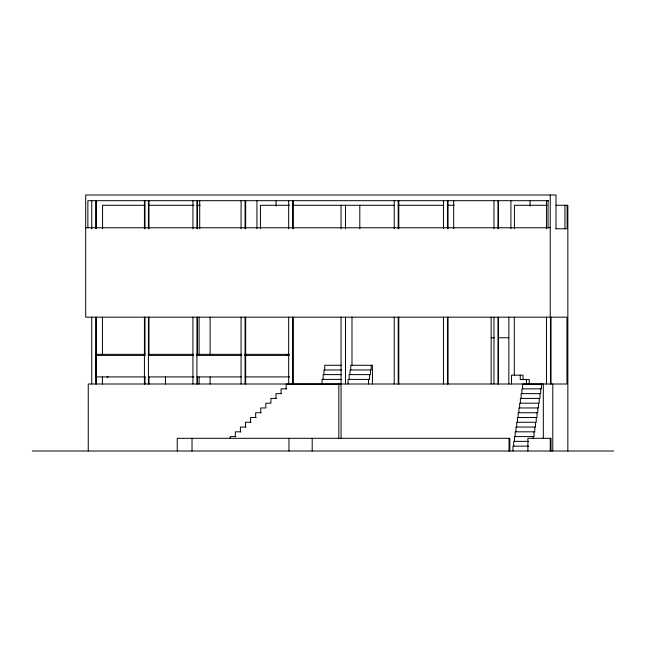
<?xml version="1.0" encoding="UTF-8"?>
<svg xmlns="http://www.w3.org/2000/svg" width="646" height="646" viewBox="0 0 646 646"><rect width="100%" height="100%" fill="white"/><g stroke="black" fill="none" stroke-linecap="round" stroke-linejoin="round"><path stroke-width="0.97" d="M145.447 376.909L96.028 376.909C95.979 375.237 96.181 378.516 95.947 376.909L96.02 354.331L145.261 354.331M289.045 376.909L288.964 377.458L289.02 376.513M108.076 376.909L107.527 377.458L106.986 376.909M289.028 355.227L289.012 354.452M145.269 355.421L96.036 355.421L96.044 354.331M548.47 200.688L87.872 200.688L87.872 227.772M144.841 205.275L102.569 205.275L102.569 228.773M148.604 205.275L193.897 205.275M196.917 205.275L200.203 205.275M289.44 205.275L260.443 205.275L260.443 228.837M292.468 205.275L394.375 205.275M397.96 205.275L443.81 205.275M447.848 205.275L454.186 205.275M547.105 205.275L514.426 205.275L514.426 228.837M555.923 205.275L567.85 205.275L567.85 451.005M85.692 227.772L550.231 227.772M555.851 228.773L567.115 228.773L567.115 205.275M148.273 354.331L193.493 354.331M196.505 354.331L241.725 354.331M244.745 354.331L288.956 354.331M286.654 354.872L288.673 354.872M148.289 355.421L193.509 355.421M196.521 355.421L241.741 355.421M244.753 355.421L288.972 355.421M341.661 365.273L324.744 365.273L324.744 369.98M341.613 369.98L323.953 369.98L323.953 374.623M341.75 374.623L323.113 374.623L323.113 379.404M148.475 376.909L193.865 376.909M196.885 376.909L241.265 376.909M245.302 376.909L288.673 376.909M341.75 379.404L322.055 379.404L322.055 383.999M341.072 384.087L286.17 384.087L286.17 388.86M286.703 388.86L281.083 388.86L281.083 393.632M281.616 393.632L275.995 393.632L275.995 398.404M276.528 398.404L270.908 398.404L270.908 403.185L265.829 403.185L265.829 407.957L260.742 407.957L260.742 412.729M261.267 412.729L255.655 412.729L255.655 417.502M256.187 417.502L250.567 417.502L250.567 422.274M251.1 422.274L245.48 422.274L245.48 427.046M246.013 427.046L240.393 427.046L240.393 431.819M240.926 431.819L235.305 431.819L235.305 436.591M235.838 436.591L230.218 436.591L230.218 438.505M528.598 441.363L513.723 441.363L513.723 446.144M528.598 446.144L512.981 446.144L512.981 451.005M32.3 451.005L613.7 451.005M508.854 337.777L499.188 337.753M491.162 337.729L494.561 337.737M95.996 355.373L95.947 354.92M564.935 205.275L564.935 228.773M556.02 228.773L556.02 194.995L85.692 194.995L85.692 317.17L566.978 317.17L566.978 383.999L88.252 383.999L88.252 451.005M552.79 383.999L552.79 451.005M551.046 317.17L551.046 383.999M551.014 451.005L551.014 438.311L527.895 438.311L527.895 451.005M550.465 317.17L550.465 383.999M550.231 194.995L550.231 317.17M550.247 438.311L550.247 451.005M548.05 200.688L548.05 227.772M546.468 200.688L546.468 228.805M546.468 317.17L546.468 383.999M543.326 438.311L543.326 384.087L522.598 384.087L522.598 388.86M541.445 384.087L541.445 388.86L521.863 388.86L521.863 393.632M540.702 388.86L540.702 393.632L521.12 393.632L521.12 398.404M539.959 393.632L539.959 398.404L520.377 398.404L520.377 403.185M539.224 398.404L539.224 403.185L519.642 403.185L519.642 407.957M538.481 403.185L538.481 407.957L518.899 407.957L518.899 412.729M537.747 407.957L537.747 412.729L518.165 412.729L518.165 417.502M537.004 412.729L537.004 417.502L517.422 417.502L517.422 422.274M536.261 417.502L536.261 422.274L516.679 422.274L516.679 427.046M535.526 422.274L535.526 427.046L515.944 427.046L515.944 431.819M534.783 427.046L534.783 431.819L515.201 431.819L515.201 436.591M534.048 431.819L534.048 436.591L514.466 436.591L514.466 441.363M533.305 436.591L533.305 438.311M530.067 201.027L530.067 206.05M529.195 383.999L529.195 379.549L520.248 379.549L520.248 375.165M526.425 379.549L526.425 383.999M523.018 379.549L523.018 375.165L511.535 375.165L511.535 383.999M514.297 317.17L514.297 375.165M510.913 200.688L510.913 228.644M509.823 451.005L509.823 438.311L177.254 438.311L177.254 451.005M509.056 438.311L509.056 451.005M508.854 317.17L508.854 383.999M498.542 200.688L498.542 228.805M498.542 317.17L498.542 383.999M497.961 200.688L497.961 228.805M497.961 317.17L497.961 383.999M493.964 200.688L493.964 228.805M493.964 317.17L493.964 383.999M491.162 317.17L491.162 383.999M453.686 200.688L453.686 228.644M448.041 200.688L448.041 228.805M448.041 317.17L448.041 383.999M447.46 200.688L447.46 228.805M447.46 317.17L447.46 383.999M443.463 200.688L443.463 228.805M443.463 317.17L443.463 383.999M398.8 200.688L398.8 228.805M398.8 317.17L398.8 383.999M398.219 200.688L398.219 228.805M398.219 317.17L398.219 383.999M394.23 200.688L394.23 228.805M394.23 317.17L394.23 383.999M372.435 383.999L372.435 365.273L350.77 365.273L350.77 369.98M371.224 365.273L371.224 369.98L349.979 369.98L349.979 374.623M370.433 369.98L370.433 374.623L349.131 374.623L349.131 379.404M369.585 374.623L369.585 379.404L348.073 379.404L348.073 383.999M368.527 379.404L368.527 383.999M359.806 205.275L359.806 228.837M351.989 317.17L351.989 365.273M345.489 205.275L345.489 228.837M345.489 317.17L345.489 383.999M341.048 205.275L341.048 228.837M341.048 317.17L341.072 438.02M338.819 384.087L338.819 438.02M312.204 438.311L312.204 451.005M293.252 200.688L293.252 228.805M293.252 317.17L293.252 383.999M292.67 200.688L292.67 228.805M292.67 317.17L292.67 383.999M288.964 438.311L288.964 451.005M288.673 200.688L288.673 228.805M288.673 317.17L288.673 383.999M276.084 201.027L276.084 206.05M256.93 200.688L256.93 228.644M245.658 200.688L245.658 228.805M245.658 317.17L245.658 383.999M245.068 200.688L245.068 228.805M245.068 317.17L245.068 383.999M241.071 200.688L241.071 228.805M241.071 317.17L241.071 383.999M210.12 317.17L210.12 354.073M210.12 377.014L210.12 383.999M199.703 200.688L199.703 228.644M199.097 317.17L199.097 354.073M199.097 377.014L199.097 383.999M197.506 200.688L197.506 228.805M197.506 317.17L197.506 354.073M197.506 377.014L197.506 383.999M196.925 200.688L196.925 228.805M196.925 317.17L196.925 383.999M192.928 200.688L192.928 228.805M192.928 317.17L192.928 383.999M192.024 438.311L192.024 451.005M165.441 376.909L165.441 383.999M148.992 200.688L148.992 228.805M148.992 317.17L148.992 354.073M148.992 377.014L148.992 383.999M148.418 200.688L148.418 228.805M148.418 317.17L148.418 383.999M144.995 200.688L144.995 228.805M144.995 317.17L144.995 354.073M144.995 377.014L144.995 383.999M144.421 200.688L144.421 228.805M144.421 317.17L144.421 383.999M102.439 317.17L102.439 354.073M102.439 377.014L102.439 383.999M96.319 200.688L96.319 228.805M96.319 317.17L96.319 383.999M95.737 200.688L95.737 228.805M95.737 317.17L95.737 383.999M91.74 200.688L91.74 228.805M91.74 317.17L91.74 383.999"/></g></svg>
